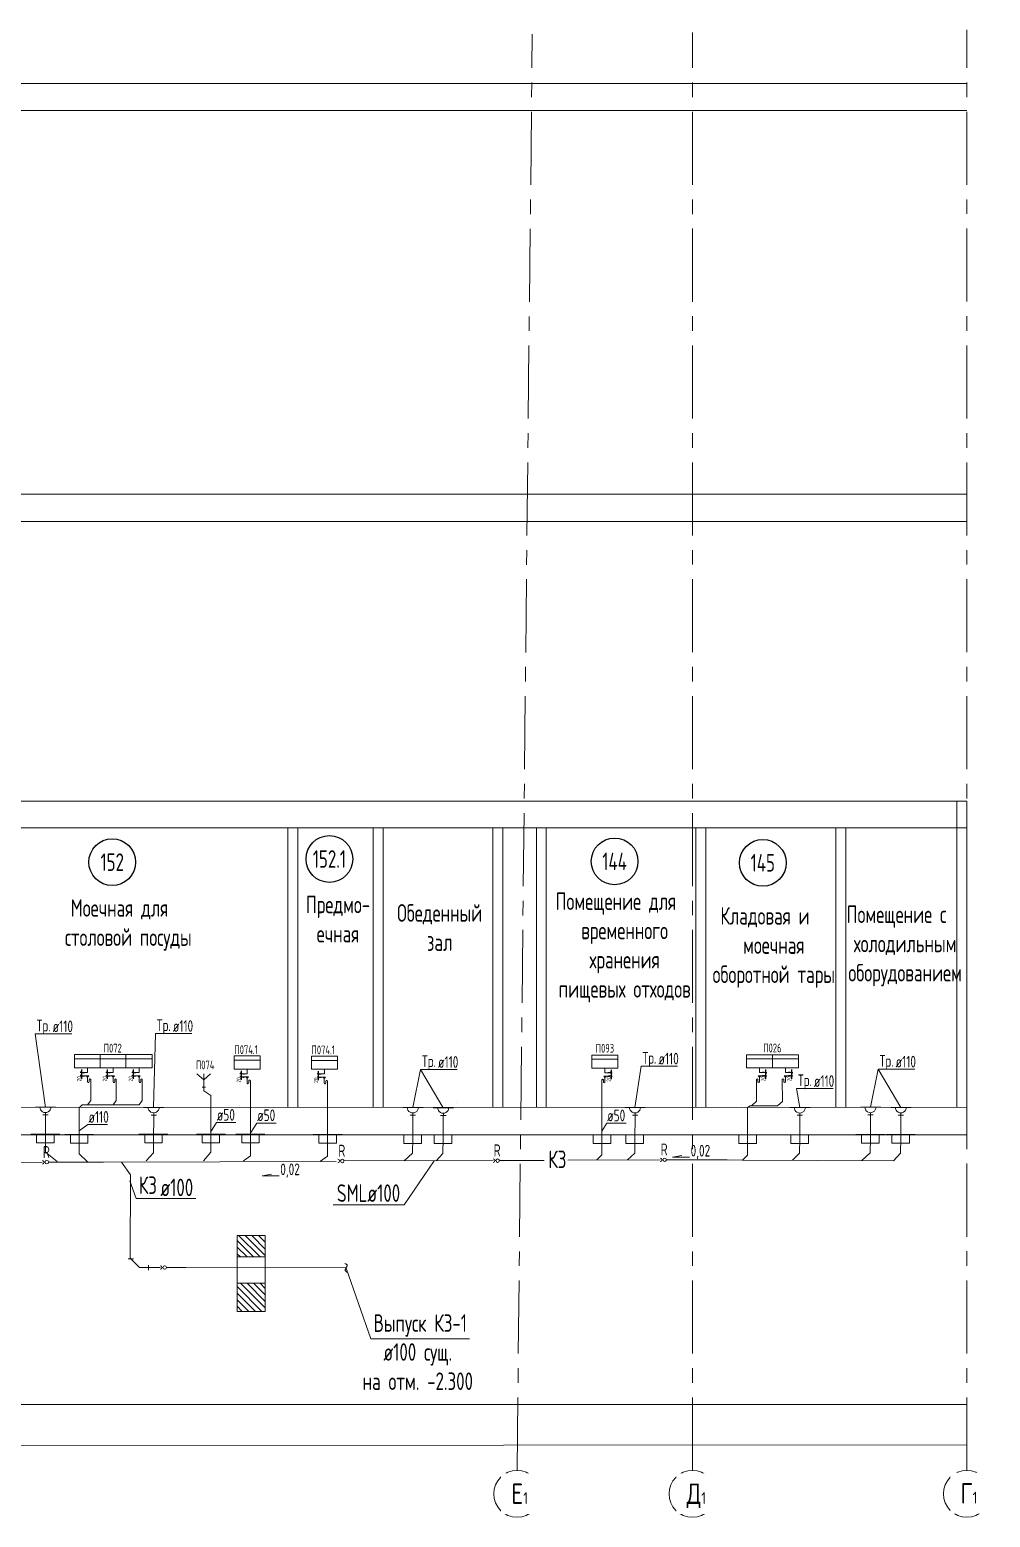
# Model space of a CAD drawing. Header units: millimetres. Extents: x -8689834 to 9419935, y -370377 to 166066.
# Drawn here: x -319275 to -302838, y -79507 to -54054 of the extents above; entities that cross this region are included whole.
import ezdxf
from ezdxf.enums import TextEntityAlignment as Align

# ---------------------------------------------------------------- set-up
doc = ezdxf.new("R2010")
doc.units = ezdxf.units.MM
doc.header["$MEASUREMENT"] = 0
doc.linetypes.add('CENTER', pattern=[2, 1.25, -0.25, 0.25, -0.25])
doc.layers.get('0').update_dxf_attribs({"color": 250, "lineweight": 9})
for name, color, linetype in [('PDF _0', 7, 'Continuous'), ('PDF __ВК-Text В1', 7, 'Continuous'), ('PDF __ВК-В1', 5, 'Continuous'), ('PDF __ВК-К3', 7, 'Continuous'), ('PDF __ВК-противопожарные муфты', 1, 'Continuous'), ('PDF __ВК-стены', 7, 'Continuous'), ('PDF __ВК-текст Канал', 7, 'Continuous'), ('PDF __Пескоуловитель', 7, 'Continuous'), ('PDF __Сантехника', 7, 'Continuous'), ('PDF _TEKSTBK', 7, 'Continuous'), ('АР_Кровля дорожки', 245, 'Continuous'), ('АР_Таблицы', 250, 'Continuous')]:
    doc.layers.add(name, color=color, linetype=linetype)
doc.layers.add('PDF __ВК-К1', color=7, linetype='Continuous', true_color=0xb80000)
for name, color, linetype, lineweight in [('АР_Маркер экспликации', 239, 'Continuous', 13), ('АР_Номер помещения', 1, 'Continuous', 25), ('АР_Оси', 195, 'Continuous', 9), ('АР_Помещения_площадь', 19, 'Continuous', 9), ('ВК_канализация', 32, 'Continuous', 30)]:
    doc.layers.add(name, color=color, linetype=linetype, lineweight=lineweight)
doc.styles.add('ISOCPEUR', font='isocpeur.ttf', dxfattribs={"width": 0.7})
doc.styles.get("Standard").update_dxf_attribs({"font": 'isocpeur.ttf', "width": 0.7})
doc.styles.add('ГОСТ 2.304', font='isocpeur.ttf', dxfattribs={"width": 0.7})
doc.styles.add('ГОСТ М100', font='ARIALN.TTF')
doc.dimstyles.new('ISO-25', dxfattribs={"dimtxt": 70, "dimasz": 30, "dimexe": 50, "dimexo": 50, "dimgap": 5, "dimtad": 1, "dimdec": 0, "dimdsep": 46, "dimtxsty": 'ГОСТ М100', "dimblk": 'OBLIQUE', "dimcen": 30, "dimdle": 50, "dimadec": 0, "dimazin": 0, "dimtfac": 1, "dimtdec": 0, "dimtmove": 1, "dimatfit": 3, "dimldrblk": 'OBLIQUE', "dimfxl": 1, "dimarcsym": 0})

# ---------------------------------------------------------------- blocks, each defined once
blk = doc.blocks.new('*U3300')
at = {"layer": 'АР_Номер помещения', "color": 7}
blk.add_circle((-15720, 4793), 400, dxfattribs=at)
at = {"layer": 'АР_Помещения_площадь', "color": 7}
blk.add_line((-13545, 633), (-13545, 633), dxfattribs=at)
at = {"color": 7, "style": 'ISOCPEUR', "width": 0.7, "flags": 1}
blk.add_attdef('КАТЕГОРИЯ', (-499, -2092), '', height=250, dxfattribs=at)
at = {"layer": 'АР_Номер помещения', "color": 7, "style": 'ISOCPEUR', "width": 0.7}
blk.add_attdef('НОМЕР_ПОМЕЩЕНИЯ', text='', height=300, dxfattribs=at).set_placement((-15720, 4793), align=Align.MIDDLE_CENTER)
at = {"layer": 'АР_Помещения_площадь', "color": 7, "lineweight": 30, "width": 0.7, "flags": 104}
blk.add_attdef('ИМЯ_ПОМЕЩЕНИЯ', text='', height=100, dxfattribs=at).set_placement((158, 1217), align=Align.MIDDLE_CENTER)
at = {"layer": 'АР_Помещения_площадь', "color": 7, "style": 'ISOCPEUR', "width": 0.7}
blk.add_attdef('ПЛОЩАДЬ_ПОМЕЩЕНИЯ', text='', height=200, dxfattribs=at).set_placement((-13540, 880), align=Align.MIDDLE_RIGHT)
blk = doc.blocks.new('*U3293')
at = {"layer": 'АР_Номер помещения', "color": 7}
blk.add_circle((-15720, 4793), 400, dxfattribs=at)
at = {"layer": 'АР_Помещения_площадь', "color": 7}
blk.add_line((-13545, 633), (-13545, 633), dxfattribs=at)
at = {"color": 7, "style": 'ISOCPEUR', "width": 0.7, "flags": 1}
blk.add_attdef('КАТЕГОРИЯ', (-499, -2092), '', height=250, dxfattribs=at)
at = {"layer": 'АР_Номер помещения', "color": 7, "style": 'ISOCPEUR', "width": 0.7}
blk.add_attdef('НОМЕР_ПОМЕЩЕНИЯ', text='', height=300, dxfattribs=at).set_placement((-15720, 4793), align=Align.MIDDLE_CENTER)
at = {"layer": 'АР_Помещения_площадь', "color": 7, "lineweight": 30, "width": 0.7, "flags": 104}
blk.add_attdef('ИМЯ_ПОМЕЩЕНИЯ', text='', height=100, dxfattribs=at).set_placement((158, 1217), align=Align.MIDDLE_CENTER)
at = {"layer": 'АР_Помещения_площадь', "color": 7, "style": 'ISOCPEUR', "width": 0.7}
blk.add_attdef('ПЛОЩАДЬ_ПОМЕЩЕНИЯ', text='', height=200, dxfattribs=at).set_placement((-13540, 880), align=Align.MIDDLE_RIGHT)
blk = doc.blocks.new('_Oblique')
at = {"color": 0, "linetype": 'ByBlock', "lineweight": -2}
blk.add_line((-0.5, -0.5), (0.5, 0.5), dxfattribs=at)
blk = doc.blocks.new('*D3420')
at = {"layer": 'АР_Кровля дорожки', "color": 0, "lineweight": -2, "ltscale": 500, "transparency": 16777216}
for p, q in [((-317508, -71848), (-317508, -72004)), ((-317479, -71898), (-317458, -71898)), ((-317479, -71954), (-317458, -71954))]:
    blk.add_line(p, q, dxfattribs=at)
at = {"layer": 'АР_Кровля дорожки', "color": 0, "lineweight": -2, "ltscale": 500, "transparency": 16777216, "xscale": 30, "yscale": 30, "zscale": 30}
for p, rotation in [((-317508, -71898), 90), ((-317508, -71954), 270)]:
    blk.add_blockref('_Oblique', p, dxfattribs=dict(at, rotation=rotation))
at = {"layer": 'АР_Кровля дорожки', "color": 0, "lineweight": 13, "ltscale": 500, "transparency": 16777216, "insert": (-317548, -72004), "char_height": 70, "attachment_point": 5, "rotation": 90, "style": 'ГОСТ М100'}
blk.add_mtext('{\\fГОСТ тип А|b0|i0|c0|p34;20}', dxfattribs=at)
blk = doc.blocks.new('*D3421')
at = {"layer": 'АР_Кровля дорожки', "color": 0, "lineweight": -2, "ltscale": 500, "transparency": 16777216}
for p, q in [((-317952, -71848), (-317952, -72004)), ((-317923, -71898), (-317902, -71898)), ((-317923, -71954), (-317902, -71954))]:
    blk.add_line(p, q, dxfattribs=at)
at = {"layer": 'АР_Кровля дорожки', "color": 0, "lineweight": -2, "ltscale": 500, "transparency": 16777216, "xscale": 30, "yscale": 30, "zscale": 30}
for p, rotation in [((-317952, -71898), 90), ((-317952, -71954), 270)]:
    blk.add_blockref('_Oblique', p, dxfattribs=dict(at, rotation=rotation))
at = {"layer": 'АР_Кровля дорожки', "color": 0, "lineweight": 13, "ltscale": 500, "transparency": 16777216, "insert": (-317992, -72004), "char_height": 70, "attachment_point": 5, "rotation": 90, "style": 'ГОСТ М100'}
blk.add_mtext('{\\fГОСТ тип А|b0|i0|c0|p34;20}', dxfattribs=at)
blk = doc.blocks.new('*D3422')
at = {"layer": 'АР_Кровля дорожки', "color": 0, "lineweight": -2, "ltscale": 500, "transparency": 16777216}
for p, q in [((-318390, -71848), (-318390, -72004)), ((-318361, -71898), (-318340, -71898)), ((-318361, -71954), (-318340, -71954))]:
    blk.add_line(p, q, dxfattribs=at)
at = {"layer": 'АР_Кровля дорожки', "color": 0, "lineweight": -2, "ltscale": 500, "transparency": 16777216, "xscale": 30, "yscale": 30, "zscale": 30}
for p, rotation in [((-318390, -71898), 90), ((-318390, -71954), 270)]:
    blk.add_blockref('_Oblique', p, dxfattribs=dict(at, rotation=rotation))
at = {"layer": 'АР_Кровля дорожки', "color": 0, "lineweight": 13, "ltscale": 500, "transparency": 16777216, "insert": (-318430, -72004), "char_height": 70, "attachment_point": 5, "rotation": 90, "style": 'ГОСТ М100'}
blk.add_mtext('{\\fГОСТ тип А|b0|i0|c0|p34;20}', dxfattribs=at)
blk = doc.blocks.new('*D3425')
at = {"layer": 'АР_Кровля дорожки', "color": 0, "lineweight": -2, "ltscale": 500, "transparency": 16777216}
for p, q in [((-315658, -71868), (-315658, -72024)), ((-315629, -71918), (-315608, -71918)), ((-315629, -71974), (-315608, -71974))]:
    blk.add_line(p, q, dxfattribs=at)
at = {"layer": 'АР_Кровля дорожки', "color": 0, "lineweight": -2, "ltscale": 500, "transparency": 16777216, "xscale": 30, "yscale": 30, "zscale": 30}
for p, rotation in [((-315658, -71918), 90), ((-315658, -71974), 270)]:
    blk.add_blockref('_Oblique', p, dxfattribs=dict(at, rotation=rotation))
at = {"layer": 'АР_Кровля дорожки', "color": 0, "lineweight": 13, "ltscale": 500, "transparency": 16777216, "insert": (-315698, -72024), "char_height": 70, "attachment_point": 5, "rotation": 90, "style": 'ГОСТ М100'}
blk.add_mtext('{\\fГОСТ тип А|b0|i0|c0|p34;20}', dxfattribs=at)
blk = doc.blocks.new('*D3426')
at = {"layer": 'АР_Кровля дорожки', "color": 0, "lineweight": -2, "ltscale": 500, "transparency": 16777216}
for p, q in [((-314338, -71872), (-314338, -72028)), ((-314309, -71922), (-314288, -71922)), ((-314309, -71978), (-314288, -71978))]:
    blk.add_line(p, q, dxfattribs=at)
at = {"layer": 'АР_Кровля дорожки', "color": 0, "lineweight": -2, "ltscale": 500, "transparency": 16777216, "xscale": 30, "yscale": 30, "zscale": 30}
for p, rotation in [((-314338, -71922), 90), ((-314338, -71978), 270)]:
    blk.add_blockref('_Oblique', p, dxfattribs=dict(at, rotation=rotation))
at = {"layer": 'АР_Кровля дорожки', "color": 0, "lineweight": 13, "ltscale": 500, "transparency": 16777216, "insert": (-314378, -72028), "char_height": 70, "attachment_point": 5, "rotation": 90, "style": 'ГОСТ М100'}
blk.add_mtext('{\\fГОСТ тип А|b0|i0|c0|p34;20}', dxfattribs=at)
blk = doc.blocks.new('*D3427')
at = {"layer": 'АР_Кровля дорожки', "color": 0, "lineweight": -2, "ltscale": 500, "transparency": 16777216}
for p, q in [((-309356, -71903), (-309377, -71903)), ((-309356, -71959), (-309377, -71959)), ((-309327, -71853), (-309327, -72009))]:
    blk.add_line(p, q, dxfattribs=at)
at = {"layer": 'АР_Кровля дорожки', "color": 0, "lineweight": -2, "ltscale": 500, "transparency": 16777216, "xscale": 30, "yscale": 30, "zscale": 30}
for p, rotation in [((-309327, -71903), 90), ((-309327, -71959), 270)]:
    blk.add_blockref('_Oblique', p, dxfattribs=dict(at, rotation=rotation))
at = {"layer": 'АР_Кровля дорожки', "color": 0, "lineweight": 13, "ltscale": 500, "transparency": 16777216, "insert": (-309367, -72009), "char_height": 70, "attachment_point": 5, "rotation": 90, "style": 'ГОСТ М100'}
blk.add_mtext('{\\fГОСТ тип А|b0|i0|c0|p34;20}', dxfattribs=at)
blk = doc.blocks.new('*D3428')
at = {"layer": 'АР_Кровля дорожки', "color": 0, "lineweight": -2, "ltscale": 500, "transparency": 16777216}
for p, q in [((-306712, -71898), (-306733, -71898)), ((-306712, -71953), (-306733, -71953)), ((-306683, -71848), (-306683, -72003))]:
    blk.add_line(p, q, dxfattribs=at)
at = {"layer": 'АР_Кровля дорожки', "color": 0, "lineweight": -2, "ltscale": 500, "transparency": 16777216, "xscale": 30, "yscale": 30, "zscale": 30}
for p, rotation in [((-306683, -71898), 90), ((-306683, -71953), 270)]:
    blk.add_blockref('_Oblique', p, dxfattribs=dict(at, rotation=rotation))
at = {"layer": 'АР_Кровля дорожки', "color": 0, "lineweight": 13, "ltscale": 500, "transparency": 16777216, "insert": (-306723, -72003), "char_height": 70, "attachment_point": 5, "rotation": 90, "style": 'ГОСТ М100'}
blk.add_mtext('{\\fГОСТ тип А|b0|i0|c0|p34;20}', dxfattribs=at)
blk = doc.blocks.new('*D3429')
at = {"layer": 'АР_Кровля дорожки', "color": 0, "lineweight": -2, "ltscale": 500, "transparency": 16777216}
for p, q in [((-306267, -71898), (-306288, -71898)), ((-306267, -71953), (-306288, -71953)), ((-306238, -71848), (-306238, -72003))]:
    blk.add_line(p, q, dxfattribs=at)
at = {"layer": 'АР_Кровля дорожки', "color": 0, "lineweight": -2, "ltscale": 500, "transparency": 16777216, "xscale": 30, "yscale": 30, "zscale": 30}
for p, rotation in [((-306238, -71898), 90), ((-306238, -71953), 270)]:
    blk.add_blockref('_Oblique', p, dxfattribs=dict(at, rotation=rotation))
at = {"layer": 'АР_Кровля дорожки', "color": 0, "lineweight": 13, "ltscale": 500, "transparency": 16777216, "insert": (-306278, -72003), "char_height": 70, "attachment_point": 5, "rotation": 90, "style": 'ГОСТ М100'}
blk.add_mtext('{\\fГОСТ тип А|b0|i0|c0|p34;20}', dxfattribs=at)
blk = doc.blocks.new('*U3291')
at = {"layer": 'АР_Номер помещения', "color": 7}
blk.add_circle((-15720, 4793), 400, dxfattribs=at)
at = {"layer": 'АР_Помещения_площадь', "color": 7}
blk.add_line((-13545, 633), (-13545, 633), dxfattribs=at)
at = {"color": 7, "style": 'ISOCPEUR', "width": 0.7, "flags": 1}
blk.add_attdef('КАТЕГОРИЯ', (-499, -2092), '', height=250, dxfattribs=at)
at = {"layer": 'АР_Номер помещения', "color": 7, "style": 'ISOCPEUR', "width": 0.7}
blk.add_attdef('НОМЕР_ПОМЕЩЕНИЯ', text='', height=300, dxfattribs=at).set_placement((-15720, 4793), align=Align.MIDDLE_CENTER)
at = {"layer": 'АР_Помещения_площадь', "color": 7, "lineweight": 30, "width": 0.7, "flags": 104}
blk.add_attdef('ИМЯ_ПОМЕЩЕНИЯ', text='', height=100, dxfattribs=at).set_placement((158, 1217), align=Align.MIDDLE_CENTER)
at = {"layer": 'АР_Помещения_площадь', "color": 7, "style": 'ISOCPEUR', "width": 0.7}
blk.add_attdef('ПЛОЩАДЬ_ПОМЕЩЕНИЯ', text='', height=200, dxfattribs=at).set_placement((-13540, 880), align=Align.MIDDLE_RIGHT)
blk = doc.blocks.new('*U3289')
at = {"layer": 'АР_Номер помещения', "color": 7}
blk.add_circle((-15720, 4793), 400, dxfattribs=at)
at = {"layer": 'АР_Помещения_площадь', "color": 7}
blk.add_line((-13545, 633), (-13545, 633), dxfattribs=at)
at = {"color": 7, "style": 'ISOCPEUR', "width": 0.7, "flags": 1}
blk.add_attdef('КАТЕГОРИЯ', (-499, -2092), '', height=250, dxfattribs=at)
at = {"layer": 'АР_Номер помещения', "color": 7, "style": 'ISOCPEUR', "width": 0.7}
blk.add_attdef('НОМЕР_ПОМЕЩЕНИЯ', text='', height=300, dxfattribs=at).set_placement((-15720, 4793), align=Align.MIDDLE_CENTER)
at = {"layer": 'АР_Помещения_площадь', "color": 7, "lineweight": 30, "width": 0.7, "flags": 104}
blk.add_attdef('ИМЯ_ПОМЕЩЕНИЯ', text='', height=100, dxfattribs=at).set_placement((158, 1217), align=Align.MIDDLE_CENTER)
at = {"layer": 'АР_Помещения_площадь', "color": 7, "style": 'ISOCPEUR', "width": 0.7}
blk.add_attdef('ПЛОЩАДЬ_ПОМЕЩЕНИЯ', text='', height=200, dxfattribs=at).set_placement((-13540, 880), align=Align.MIDDLE_RIGHT)

msp = doc.modelspace()

# ---------------------------------------------------------------- linework, layer by layer
at = {"layer": 'PDF _0', "color": 3, "lineweight": 13}
for centre in [(-319007, -72488), (-319007, -72488), (-317154.7, -72491.3), (-317154.7, -72491.3), (-312719.8, -72494.7), (-312719.8, -72494.7), (-312200, -72498.1), (-312200, -72498.1), (-308918.3, -72493.2), (-308918.3, -72493.2), (-306097.6, -72495), (-306097.6, -72495), (-304888.2, -72489.2), (-304888.2, -72489.2), (-304368.4, -72492.6), (-304368.4, -72492.6)]:
    msp.add_arc(centre, 95.2, 179.99999, 0.00001, dxfattribs=at)
at = {"layer": 'PDF __ВК-Text В1', "lineweight": 13}
for points in [[(-308118.5, -73319), (-308273.1, -73345.2), (-307985.6, -73345.2)], [(-315140.9, -73638.2), (-315295.5, -73664.3), (-315008, -73664.3)]]:
    msp.add_lwpolyline(points, dxfattribs=at)
at = {"layer": 'PDF __ВК-В1', "color": 30, "lineweight": 13, "true_color": 0xf26722}
msp.add_lwpolyline([(-316298.6, -72021.1), (-316298.6, -71919.4)], dxfattribs=at)
at = {"layer": 'PDF __ВК-К1', "color": 30, "lineweight": 13, "true_color": 0xf26722}
for points in [[(-318285.6, -71898.2), (-318285.6, -71817.8)], [(-317847.2, -71898.2), (-317847.2, -71817.8)], [(-317402.7, -71898.2), (-317402.7, -71817.8)], [(-315553.4, -71917.9), (-315553.4, -71837.5)], [(-314233.3, -71922.5), (-314233.3, -71842)], [(-309432.3, -71902.9), (-309432.3, -71822.5)], [(-306787.5, -71897.6), (-306787.5, -71817.1)], [(-306343, -71897.6), (-306343, -71817.1)], [(-316326.2, -72148.1), (-316268.2, -72148.1)], [(-316298.6, -72092.9), (-316298.6, -72211.6)], [(-316298.6, -72211.6), (-316177.8, -72290.4)], [(-319178.5, -72490.1), (-318831.4, -72490.1)], [(-317326.1, -72493.4), (-316979, -72493.4)], [(-312891.2, -72496.8), (-312544.1, -72496.8)], [(-312371.5, -72500.2), (-312024.3, -72500.2)], [(-309089.8, -72495.3), (-308742.6, -72495.3)], [(-306269, -72497.1), (-305921.9, -72497.1)], [(-305059.6, -72491.3), (-304712.5, -72491.3)], [(-304539.9, -72494.8), (-304192.7, -72494.8)], [(-318958.4, -72621.3), (-319051.5, -72621.3)], [(-318958.4, -72621.3), (-319051.5, -72621.3)], [(-319004.9, -72655.2), (-319004.2, -72583.2)], [(-317106, -72624.6), (-317199.1, -72624.6)], [(-317106, -72624.6), (-317199.1, -72624.6)], [(-317152.5, -72658.5), (-317151.9, -72586.5)], [(-312671.1, -72628), (-312764.2, -72628)], [(-312671.1, -72628), (-312764.2, -72628)], [(-312717.7, -72661.9), (-312717, -72589.9)], [(-312151.3, -72631.4), (-312244.5, -72631.4)], [(-312151.3, -72631.4), (-312244.5, -72631.4)], [(-312197.9, -72665.3), (-312197.2, -72593.3)], [(-308869.6, -72626.5), (-308962.8, -72626.5)], [(-308869.6, -72626.5), (-308962.8, -72626.5)], [(-308916.2, -72660.4), (-308915.5, -72588.4)], [(-306048.9, -72628.3), (-306142, -72628.3)], [(-306048.9, -72628.3), (-306142, -72628.3)], [(-306095.5, -72662.2), (-306094.8, -72590.2)], [(-304839.5, -72622.5), (-304932.6, -72622.5)], [(-304839.5, -72622.5), (-304932.6, -72622.5)], [(-304886.1, -72656.4), (-304885.4, -72584.4)], [(-304319.7, -72626), (-304412.9, -72626)], [(-304319.7, -72626), (-304412.9, -72626)], [(-304366.3, -72659.8), (-304365.6, -72587.9)], [(-317707.1, -73429.9), (-317553.9, -73650.6), (-317555.1, -75078)], [(-317559.4, -75073.8), (-317398.5, -75234.7)], [(-317500.1, -75086.5), (-317589, -75086.5)], [(-317398.5, -75234.7), (-317044.3, -75234)], [(-317241.9, -75192.3), (-317241.9, -75281.2)], [(-316937.6, -75233.9), (-316606, -75233.3)], [(-316606, -75233.3), (-313859.7, -75238.9)]]:
    msp.add_lwpolyline(points, dxfattribs=at)
at = {"layer": 'PDF __ВК-К1', "lineweight": 13}
for points in [[(-319178.5, -72490.1), (-318831.4, -72490.1)], [(-317326.1, -72493.4), (-316979, -72493.4)], [(-312891.2, -72496.8), (-312544.1, -72496.8)], [(-312371.5, -72500.2), (-312024.3, -72500.2)], [(-309089.8, -72495.3), (-308742.6, -72495.3)], [(-306269, -72497.1), (-305921.9, -72497.1)], [(-305059.6, -72491.3), (-304712.5, -72491.3)], [(-304539.9, -72494.8), (-304192.7, -72494.8)]]:
    msp.add_lwpolyline(points, dxfattribs=at)
at = {"layer": 'PDF __ВК-К3', "lineweight": 13}
msp.add_lwpolyline([(-315726.5, -75983.9), (-315726.5, -74688.6), (-315248.1, -74688.6), (-315248.1, -75983.9)], close=True, dxfattribs=at)
for points in [[(-315447.1, -75052.6), (-315726.5, -74773.2)], [(-315332.8, -75052.6), (-315701.1, -74688.6)], [(-315248.1, -75027.2), (-315586.8, -74688.6)], [(-315248.1, -74917.2), (-315476.7, -74688.6)], [(-315248.1, -74802.9), (-315362.4, -74688.6)], [(-315248.1, -74692.8), (-315252.4, -74688.6)], [(-315557.1, -75052.6), (-315726.5, -74887.5)], [(-315671.4, -75052.6), (-315726.5, -74997.6)], [(-315726.5, -75052.6), (-315248.1, -75052.6)], [(-315726.5, -75501.3), (-315248.1, -75501.3)], [(-315303.2, -75983.9), (-315726.5, -75560.6)], [(-315248.1, -75924.6), (-315671.4, -75501.3)], [(-315248.1, -75814.6), (-315557.1, -75501.3)], [(-315248.1, -75700.3), (-315447.1, -75501.3)], [(-315248.1, -75590.2), (-315332.8, -75501.3)], [(-315413.2, -75983.9), (-315726.5, -75670.7)], [(-315527.5, -75983.9), (-315726.5, -75784.9)], [(-315637.6, -75983.9), (-315726.5, -75895)]]:
    msp.add_lwpolyline(points, dxfattribs=at)
at = {"layer": 'PDF __ВК-противопожарные муфты', "lineweight": 13}
for points in [[(-319258.1, -72953.6), (-319012.6, -72953.6), (-318762.8, -72953.6)], [(-319160.7, -72953.6), (-319160.7, -73101.8), (-318860.2, -73101.8), (-318860.2, -72953.6)], [(-318677.1, -72955.4), (-318431.6, -72955.4), (-318181.8, -72955.4)], [(-318579.7, -72955.4), (-318579.7, -73103.6), (-318279.2, -73103.6), (-318279.2, -72955.4)], [(-317405.8, -72953.6), (-317160.2, -72953.6), (-316910.5, -72953.6)], [(-317308.4, -72953.6), (-317308.4, -73101.8), (-317007.9, -73101.8), (-317007.9, -72953.6)], [(-316423.4, -72953.6), (-316177.8, -72953.6), (-315928.1, -72953.6)], [(-316326, -72953.6), (-316326, -73101.8), (-316025.5, -73101.8), (-316025.5, -72953.6)], [(-315745.7, -72953.6), (-315500.2, -72953.6), (-315250.4, -72953.6)], [(-315648.3, -72953.6), (-315648.3, -73101.8), (-315347.8, -73101.8), (-315347.8, -72953.6)], [(-314425.6, -72958.2), (-314180.1, -72958.2), (-313930.4, -72958.2)], [(-314328.3, -72958.2), (-314328.3, -73106.4), (-314027.7, -73106.4), (-314027.7, -72958.2)], [(-312971, -72964), (-312725.4, -72964), (-312475.7, -72964)], [(-312873.6, -72964), (-312873.6, -73112.1), (-312573.1, -73112.1), (-312573.1, -72964)], [(-312451.2, -72964), (-312205.6, -72964), (-311955.9, -72964)], [(-312353.8, -72964), (-312353.8, -73112.1), (-312053.3, -73112.1), (-312053.3, -72964)], [(-309728.6, -72962.6), (-309483.1, -72962.6), (-309233.3, -72962.6)], [(-309631.2, -72962.6), (-309631.2, -73110.8), (-309330.7, -73110.8), (-309330.7, -72962.6)], [(-309169.5, -72962.7), (-308924, -72962.7), (-308674.2, -72962.7)], [(-309072.1, -72962.7), (-309072.1, -73110.9), (-308771.6, -73110.9), (-308771.6, -72962.7)], [(-307238.9, -72961.8), (-306993.4, -72961.8), (-306743.6, -72961.8)], [(-307141.5, -72961.8), (-307141.5, -73110), (-306841, -73110), (-306841, -72961.8)], [(-306348.7, -72962.7), (-306103.2, -72962.7), (-305853.5, -72962.7)], [(-306251.4, -72962.7), (-306251.4, -73110.9), (-305950.8, -73110.9), (-305950.8, -72962.7)], [(-305139.4, -72958.5), (-304893.8, -72958.5), (-304644.1, -72958.5)], [(-305042, -72958.5), (-305042, -73106.7), (-304741.5, -73106.7), (-304741.5, -72958.5)], [(-304619.6, -72958.5), (-304374, -72958.5), (-304124.3, -72958.5)], [(-304522.2, -72958.5), (-304522.2, -73106.7), (-304221.7, -73106.7), (-304221.7, -72958.5)]]:
    msp.add_lwpolyline(points, dxfattribs=at)
at = {"layer": 'PDF __ВК-стены', "color": 18, "lineweight": 13, "true_color": 0x000000}
for points in [[(-334956.5, -54972.4), (-303238.6, -54972.4)], [(-334956.5, -55438), (-303238.6, -55438)], [(-334956.5, -62002.6), (-303238.6, -62002.6)], [(-334956.5, -62468.3), (-303238.6, -62468.3)], [(-334956.5, -67251.7), (-303238.6, -67251.7)], [(-303407.9, -67252.2), (-303407.9, -72491.8)], [(-303238.6, -67252.2), (-303238.6, -72962.7)], [(-334956.5, -67713.2), (-303238.6, -67713.2)], [(-314857.8, -67709.1), (-314857.8, -72492.5)], [(-314688.4, -67709.1), (-314688.4, -72492.5)], [(-313398, -67709.4), (-313398, -72492.9)], [(-313228.7, -67709.4), (-313228.7, -72492.9)], [(-311349.4, -67713.2), (-311349.4, -72496.6)], [(-311180, -67713.2), (-311180, -72496.6)], [(-310604.7, -67720.8), (-310604.7, -72497.1)], [(-310435.4, -67720.8), (-310435.4, -72497.1)], [(-307876.5, -67720.8), (-307876.5, -72497.1)], [(-307707.1, -67720.8), (-307707.1, -72497.1)], [(-305481.2, -67709.4), (-305481.2, -72492.8)], [(-305311.9, -67709.4), (-305311.9, -72492.8)], [(-335508.7, -72496.7), (-303238.6, -72492.3)], [(-335479.2, -72962.3), (-303238.6, -72962.3)], [(-334956.5, -72962.3), (-303238.6, -72962.3)], [(-334956.5, -78288.6), (-303238.6, -78266.3)]]:
    msp.add_lwpolyline(points, dxfattribs=at)
at = {"layer": 'PDF __ВК-текст Канал', "lineweight": 13}
msp.add_lwpolyline([(-312357.1, -73409.5), (-312866.5, -74160.5), (-312917.3, -74160.5), (-314085.6, -74160.5)], dxfattribs=at)
at = {"layer": 'PDF __Пескоуловитель', "lineweight": 13}
msp.add_lwpolyline([(-313880.9, -75166.9), (-313868.2, -75171.2), (-313859.7, -75175.4), (-313855.5, -75179.6), (-313851.2, -75179.6), (-313847, -75183.9), (-313842.8, -75188.1), (-313842.8, -75192.3), (-313842.8, -75196.6), (-313842.8, -75200.8), (-313842.8, -75205), (-313847, -75209.3), (-313847, -75213.5), (-313851.2, -75222), (-313855.5, -75226.2), (-313859.7, -75238.9), (-313863.9, -75247.4), (-313868.2, -75251.6), (-313872.4, -75255.8), (-313872.4, -75264.3), (-313876.6, -75268.5), (-313876.6, -75272.7), (-313876.6, -75277), (-313876.6, -75281.2), (-313876.6, -75285.4), (-313872.4, -75289.7), (-313872.4, -75293.9), (-313868.2, -75293.9), (-313863.9, -75298.1), (-313859.7, -75302.4), (-313855.5, -75306.6), (-313851.2, -75310.8), (-313838.5, -75319.3)], dxfattribs=at)
at = {"layer": 'PDF __Сантехника', "lineweight": 13}
for points in [[(-318507.8, -71590.2), (-318069.4, -71590), (-318069.4, -71662), (-318507.8, -71662.1)], [(-318507.8, -71662.1), (-318069.4, -71662.1), (-318069.2, -71815.2), (-318507.8, -71814.5)], [(-318069.4, -71590.2), (-317631, -71590), (-317631, -71662), (-318069.4, -71662.1)], [(-318069.4, -71662.1), (-317631, -71662.1), (-317630.8, -71815.2), (-318069.4, -71814.5)], [(-317631, -71590.2), (-317180.5, -71590.2), (-317180.5, -71662.1), (-317631, -71662.1)], [(-317630.9, -71662.1), (-317180.5, -71662.1), (-317180.5, -71814.5), (-317630.9, -71814.8)], [(-315775.6, -71613.1), (-315331.1, -71613.1), (-315331.1, -71685.1), (-315775.6, -71685.1)], [(-315775.6, -71685.1), (-315331.1, -71685.1), (-315331.1, -71837.5), (-315775.6, -71837.5)], [(-314455.6, -71617.7), (-314011.1, -71617.7), (-314011.1, -71689.6), (-314455.6, -71689.6)], [(-314455.6, -71689.6), (-314011.1, -71689.6), (-314011.1, -71842), (-314455.6, -71842)], [(-309210, -71598.1), (-309654.5, -71598.1), (-309654.5, -71670.1), (-309210, -71670.1)], [(-309210, -71670.1), (-309654.5, -71670.1), (-309654.5, -71822.5), (-309210, -71822.5)], [(-306565.3, -71592.8), (-307009.7, -71592.8), (-307009.7, -71664.8), (-306565.3, -71664.8)], [(-306565.3, -71664.8), (-307009.7, -71664.8), (-307009.7, -71817.1), (-306565.3, -71817.1)], [(-306120.8, -71592.8), (-306565.3, -71592.8), (-306565.3, -71664.8), (-306120.8, -71664.8)], [(-306120.8, -71664.8), (-306565.3, -71664.8), (-306565.3, -71817.1), (-306120.8, -71817.1)]]:
    msp.add_lwpolyline(points, close=True, dxfattribs=at)
for points in [[(-316298.6, -72092.9), (-316298.6, -72021.1), (-316414.5, -71918.9)], [(-316179.8, -71918.9), (-316298.6, -72021.1)]]:
    msp.add_lwpolyline(points, dxfattribs=at)
at = {"layer": 'PDF _TEKSTBK', "lineweight": 13}
for points in [[(-318286.8, -71975.2), (-318265.8, -71954.2)], [(-317848.4, -71975.2), (-317827.4, -71954.2)], [(-317403.9, -71975.2), (-317382.9, -71954.2)], [(-315554.6, -71994.8), (-315533.6, -71973.8)], [(-314234.5, -71999.4), (-314213.5, -71978.4)], [(-309431, -71979.9), (-309452.1, -71958.8)], [(-306786.3, -71974.5), (-306807.3, -71953.5)], [(-306341.8, -71974.5), (-306362.9, -71953.5)]]:
    msp.add_lwpolyline(points, dxfattribs=at)
at = {"layer": 'PDF _TEKSTBK', "color": 30, "lineweight": 13, "true_color": 0xf26722}
for points in [[(-318286.7, -72057.5), (-318286.8, -71975.2), (-318286.8, -71975.2)], [(-317848.3, -72057.5), (-317848.4, -71975.2), (-317848.4, -71975.2)], [(-317403.8, -72057.5), (-317403.9, -71975.2), (-317403.9, -71975.2)], [(-315554.5, -72077.2), (-315554.6, -71994.8), (-315554.6, -71994.8)], [(-314234.4, -72081.7), (-314234.5, -71999.4), (-314234.5, -71999.4)], [(-309431.1, -72062.2), (-309431, -71979.9), (-309431, -71979.9)], [(-306786.4, -72056.9), (-306786.3, -71974.5), (-306786.3, -71974.5)], [(-306341.9, -72056.9), (-306341.8, -71974.5), (-306341.8, -71974.5)]]:
    msp.add_lwpolyline(points, dxfattribs=at)
for centre, start, end in [((-318246, -72020.8), 6.6197, 175.58976), ((-317807.6, -72020.8), 6.6197, 175.58976), ((-317363.1, -72020.8), 6.6197, 175.58976), ((-315513.8, -72040.4), 6.6197, 175.58976), ((-314193.8, -72045), 6.6197, 175.58976), ((-309471.8, -72025.5), 4.41024, 173.3803), ((-306827.1, -72020.1), 4.41024, 173.3803), ((-306382.6, -72020.1), 4.41024, 173.3803), ((-318273.2, -72055.4), 189.04021, 353.99457), ((-317834.8, -72055.4), 189.04021, 353.99457), ((-317390.3, -72055.4), 189.04021, 353.99457), ((-315541, -72075), 189.04021, 353.99457), ((-314220.9, -72079.6), 189.04021, 353.99457), ((-309444.7, -72060), 186.00543, 350.95979), ((-306799.9, -72054.7), 186.00543, 350.95979), ((-306355.5, -72054.7), 186.00543, 350.95979)]:
    msp.add_arc(centre, 13.7, start, end, dxfattribs=at)
at = {"layer": 'АР_Кровля дорожки', "color": 7, "lineweight": 13, "ltscale": 500}
for points in [[(-318285.6, -71898.2), (-318411.5, -71898.2)], [(-318265.8, -71954.2), (-318411.5, -71954.2)], [(-318286.8, -71975.2), (-318308.5, -71954.2)], [(-317847.2, -71898.2), (-317973.1, -71898.2)], [(-317827.4, -71954.2), (-317973.1, -71954.2)], [(-317848.4, -71975.2), (-317870.1, -71954.2)], [(-317402.7, -71898.2), (-317528.6, -71898.2)], [(-317382.9, -71954.2), (-317528.6, -71954.2)], [(-317403.9, -71975.2), (-317425.6, -71954.2)], [(-315553.4, -71917.9), (-315679.3, -71917.9)], [(-315533.6, -71973.8), (-315679.3, -71973.8)], [(-315554.6, -71994.8), (-315576.3, -71973.8)], [(-314233.3, -71922.5), (-314359.2, -71922.5)], [(-314213.5, -71978.4), (-314359.2, -71978.4)], [(-314234.5, -71999.4), (-314256.2, -71978.4)], [(-309452.1, -71958.8), (-309306.4, -71958.8)], [(-309432.3, -71902.9), (-309306.4, -71902.9)], [(-309431, -71979.9), (-309409.4, -71958.8)], [(-306807.3, -71953.5), (-306661.6, -71953.5)], [(-306787.5, -71897.6), (-306661.6, -71897.6)], [(-306786.3, -71974.5), (-306764.6, -71953.5)], [(-306362.9, -71953.5), (-306217.1, -71953.5)], [(-306343, -71897.6), (-306217.1, -71897.6)], [(-306341.8, -71974.5), (-306320.1, -71953.5)], [(-306394.5, -72394.5), (-306477.8, -72464.5)]]:
    msp.add_lwpolyline(points, dxfattribs=at)
at = {"layer": 'АР_Кровля дорожки', "color": 30, "lineweight": 13, "ltscale": 500, "true_color": 0xf26722}
for points in [[(-318259.6, -72019.7), (-318259.6, -72056.8)], [(-318232.5, -72019.2), (-318232.5, -72374.9)], [(-317821.2, -72019.7), (-317821.1, -72056.8)], [(-317794.1, -72019.2), (-317794, -72374.9)], [(-317376.8, -72019.7), (-317376.7, -72056.8)], [(-317349.6, -72019.2), (-317349.6, -72373.6)], [(-309485.4, -72023.9), (-309482.3, -73304.3)], [(-309458.2, -72024.4), (-309458.3, -72061.5)], [(-306840.6, -72018.5), (-306839.7, -72384.9)], [(-306813.5, -72019.1), (-306813.6, -72056.1)], [(-306396.2, -72018.5), (-306394.5, -72394.5)], [(-306369, -72019.1), (-306369.1, -72056.1)], [(-315527.4, -72039.4), (-315527.3, -72076.4)], [(-315500.2, -72038.9), (-315500.2, -73322.6)], [(-314207.4, -72044), (-314207.3, -72081)], [(-314180.2, -72043.4), (-314180.1, -73327.2)], [(-317349.6, -72373.6), (-317404.8, -72449.5), (-318379.1, -72452.3), (-318432.4, -72504.3), (-318430.9, -73289.6), (-318282.7, -73432.2)], [(-318232.5, -72374.9), (-318287.6, -72450.8)], [(-317794, -72374.9), (-317849.2, -72450.8)], [(-306395.2, -72395.2), (-306477.8, -72464.5), (-306946, -72464.5), (-306994.2, -72497.1), (-306992.7, -73310.5)], [(-306839.7, -72384.9), (-306923.1, -72464.5)], [(-315500.2, -73322.6), (-315620.1, -73407.4)], [(-314180.1, -73327.2), (-314300.1, -73412)]]:
    msp.add_lwpolyline(points, dxfattribs=at)
at = {"layer": 'АР_Оси', "color": 18, "linetype": 'CENTER', "lineweight": 13, "ltscale": 1000, "true_color": 0x000000}
for p, q in [((-310935.5, -78707.1), (-310675.3, -54130)), ((-307935.5, -78707.1), (-307935.5, -54101.6)), ((-303238.6, -78706.7), (-303238.6, -54054.2))]:
    msp.add_line(p, q, dxfattribs=at)
at = {"layer": 'АР_Оси', "color": 18, "lineweight": 13, "ltscale": 0.5, "true_color": 0x000000}
for centre in [(-310935.5, -79107.1), (-307935.5, -79107.1), (-303238.6, -79106.7)]:
    msp.add_circle(centre, 400, dxfattribs=at)
at = {"layer": 'ВК_канализация', "color": 18, "lineweight": 13, "ltscale": 500, "true_color": 0x000000}
for points in [[(-318555.9, -71233.2), (-319180.8, -71233.2), (-319007, -72496.3)], [(-316499.7, -71228.1), (-317124.6, -71228.1), (-317154.7, -72491.3)], [(-312586.1, -71843.3), (-312719.8, -72494.7)], [(-311961.2, -71843.3), (-312586.1, -71843.3), (-312197.9, -72500.2)], [(-308188.9, -71786.1), (-308813.8, -71786.1), (-308918.3, -72493.2)], [(-304754.5, -71837.8), (-304888.2, -72489.2)], [(-304129.6, -71837.8), (-304754.5, -71837.8), (-304366.3, -72494.8)], [(-305528.1, -72170.1), (-306153, -72170.1), (-306095.5, -72497.1)], [(-318431.7, -72897), (-318278.6, -72789.3), (-317943.4, -72789.3)], [(-316181.8, -72918.5), (-316081.7, -72753.9), (-315746.5, -72753.9)], [(-315491.7, -72926.1), (-315391.7, -72761.4), (-315056.5, -72761.4)], [(-309483.2, -72898.6), (-309402, -72764.8), (-309066.8, -72764.8)], [(-316432.5, -74053.4), (-317456.4, -74053.4), (-317561.5, -73751.5)], [(-311746.9, -76453.9), (-313440.3, -76453.9), (-313861.8, -75243.1)]]:
    msp.add_lwpolyline(points, dxfattribs=at)
at = {"layer": 'ВК_канализация', "color": 30, "lineweight": 13, "ltscale": 500, "true_color": 0xf26722}
for points in [[(-316177.8, -72288.2), (-316177.9, -73259.5)], [(-319004.9, -72655.2), (-319008.3, -73025.4), (-319007.7, -73258.2)], [(-317152.5, -72658.5), (-317155.9, -73020.4), (-317158.3, -73274.1)], [(-312717.7, -72661.9), (-312721.1, -73023.8), (-312723.5, -73277.5)], [(-312197.9, -72665.3), (-312201.3, -73027.2), (-312203.7, -73281)], [(-308916.2, -72660.4), (-308919.6, -73022.3), (-308922, -73276.1)], [(-306095.5, -72662.2), (-306098.9, -73024.1), (-306101.2, -73277.8)], [(-304886.1, -72656.4), (-304889.5, -73018.3), (-304891.9, -73272.1)], [(-304366.3, -72659.8), (-304369.7, -73021.7), (-304372.1, -73275.5)], [(-319007.7, -73258.2), (-318805.3, -73422.2)], [(-317158.3, -73274.1), (-317280.3, -73410)], [(-316177.9, -73259.5), (-316299.7, -73410.5)], [(-312723.5, -73277.5), (-312869, -73409)], [(-312203.7, -73281), (-312322.2, -73408.2)], [(-309482.3, -73304.3), (-309570.3, -73393.2)], [(-308922, -73276.1), (-309044, -73391.5)], [(-306101.2, -73277.8), (-306223.4, -73399.1)], [(-304891.9, -73272.1), (-305033.7, -73404.2)], [(-304372.1, -73275.5), (-304494.1, -73406.5)], [(-323023.4, -73437.9), (-319061.2, -73433)], [(-319012, -73432.6), (-319028.7, -73432.7)], [(-319012, -73432.6), (-319028.7, -73432.7)], [(-319012, -73432.6), (-319028.7, -73432.7)], [(-318952, -73432.5), (-318015.7, -73431.3)], [(-318015.7, -73431.3), (-314031.5, -73417.7)], [(-313955.5, -73410.8), (-313972.2, -73410.9)], [(-313895.5, -73410.5), (-311344.7, -73405.3)], [(-311298, -73404.9), (-311314.7, -73405.1)], [(-311238, -73404.6), (-310472.4, -73402.7)], [(-310065.7, -73397), (-308486.1, -73390.6)], [(-308439.4, -73390.2), (-308456.1, -73390.4)], [(-308379.5, -73393.1), (-307340.8, -73390.6)], [(-308379.4, -73389.9), (-304494.1, -73406.5)], [(-306992.7, -73310.5), (-307079.8, -73395.5)], [(-316997.6, -75233.6), (-317014.3, -75233.7)]]:
    msp.add_lwpolyline(points, dxfattribs=at)
at = {"layer": 'ВК_канализация', "color": 7, "lineweight": 13, "ltscale": 500}
msp.add_lwpolyline([(-303238.6, -77576), (-334956.5, -77576)], dxfattribs=at)
at = {"layer": 'ВК_канализация', "color": 30, "lineweight": 13, "ltscale": 500, "true_color": 0xf26722}
for centre in [(-318982, -73432.3), (-318982, -73432.3), (-318982, -73432.3), (-313925.5, -73410.5), (-311268, -73404.6), (-308409.4, -73390), (-316967.6, -75233.3)]:
    msp.add_circle(centre, 30, dxfattribs=at)
for centre in [(-319058.7, -73433), (-319058.7, -73433), (-319058.7, -73433), (-314002.2, -73411.2), (-311344.7, -73405.3), (-308486.1, -73390.6), (-317044.3, -75234)]:
    msp.add_arc(centre, 30, 270.50316, 90.50316, dxfattribs=at)

# ---------------------------------------------------------------- block references
at = {"layer": 'АР_Маркер экспликации', "color": 7, "lineweight": 13}
ref = msp.add_blockref('*U3300', (-302143.9, -73091.3), dxfattribs=at)
ref.add_attrib('НОМЕР_ПОМЕЩЕНИЯ', '152', dxfattribs={"layer": 'АР_Номер помещения', "color": 7, "height": 300, "style": 'ISOCPEUR', "width": 0.7}).set_placement((-317863.6, -68297.9), align=Align.MIDDLE_CENTER)
ref = msp.add_blockref('*U3289', (-298427.5, -73037.3), dxfattribs=at)
ref.add_attrib('НОМЕР_ПОМЕЩЕНИЯ', '152.1', dxfattribs={"layer": 'АР_Номер помещения', "color": 7, "height": 300, "style": 'ISOCPEUR', "width": 0.7}).set_placement((-314147.2, -68243.9), align=Align.MIDDLE_CENTER)
ref = msp.add_blockref('*U3291', (-293546.2, -73077.6), dxfattribs=at)
ref.add_attrib('НОМЕР_ПОМЕЩЕНИЯ', '144', dxfattribs={"layer": 'АР_Номер помещения', "color": 7, "height": 300, "style": 'ISOCPEUR', "width": 0.7}).set_placement((-309265.9, -68284.3), align=Align.MIDDLE_CENTER)
ref = msp.add_blockref('*U3293', (-291010.3, -73102.8), dxfattribs=at)
ref.add_attrib('НОМЕР_ПОМЕЩЕНИЯ', '145', dxfattribs={"layer": 'АР_Номер помещения', "color": 7, "height": 300, "style": 'ISOCPEUR', "width": 0.7}).set_placement((-306730, -68309.5), align=Align.MIDDLE_CENTER)

# ---------------------------------------------------------------- texts
at = {"layer": 'АР_Таблицы', "lineweight": 13, "ltscale": 100, "style": 'ISOCPEUR'}
for s, insert, char_height, width, attachment_point in [('\\pxi-1,l1,qc,t1,5;Моечная для столовой посуды', (-319068.2, -69372), 300, 2659.108, 4), ('\\pxi-1,l1,qc,t1,5;Предмо-\\Pечная ', (-315329.4, -69272.2), 300, 2659.108, 4), ('\\pxi-1,l1,qc,t1,5;Помещение для временного хранения пищевых отходов', (-310574.1, -69757.2), 300, 2659.108, 4), ('\\pxi-1,l1,qc,t1,5;Обеденный\\Pзал', (-313589.1, -69417.2), 300, 2659.108, 4), ('\\pxi-1,l1,qc,t1,5;Кладовая и моечная оборотной тары', (-308021.8, -69757.2), 300, 2659.108, 4), ('\\pxi-1,l1,qc,t1,5;Помещение с холодильным оборудованием', (-305773.7, -69730.4), 300, 2659.108, 4), ('П072', (-317700.4, -71480.4), 150, 3718.698, 6), ('П074.1', (-315373.8, -71505.5), 150, 3718.698, 6), ('П074.1', (-314053.8, -71510.1), 150, 3718.698, 6), ('П093', (-309590.9, -71482.5), 150, 3718.698, 4), ('П026', (-306723.9, -71477.1), 150, 3718.698, 4), ('П074', (-316432.6, -71767), 150, 3718.698, 4), ('\\pxi-1,l1,t1,5;ø50', (-316074, -72621.2), 200, 7500, 4), ('\\pxi-1,l1,t1,5;ø50', (-315384, -72628.8), 200, 7500, 4), ('\\pxi-1,l1,t1,5;ø50', (-309394.2, -72632.1), 200, 7500, 4), ('\\pxi-1,l1,t1,5;ø110', (-318270.8, -72656.6), 200, 7500, 4), ('\\pxi-1,l1,t1,5;0,02', (-307966, -73258), 200, 7500, 4), ('\\pxi-1,l1,t1,5;0,02', (-314988.5, -73577.1), 200, 7500, 4)]:
    msp.add_mtext(s, dxfattribs=dict(at, insert=insert, char_height=char_height, width=width, attachment_point=attachment_point))
at = {"layer": 'ВК_канализация', "color": 18, "lineweight": 13, "ltscale": 100, "true_color": 0x000000, "attachment_point": 4, "style": 'ISOCPEUR'}
for s, insert, char_height, width in [('Тр.', (-319157.4, -71120.6), 200, 5891.51), ('\\pxi-1,l1,t1,5;ø110', (-318883.4, -71106.6), 200, 7500), ('Тр.', (-317101.2, -71115.5), 200, 5891.51), ('\\pxi-1,l1,t1,5;ø110', (-316827.2, -71101.5), 200, 7500), ('Тр.', (-312562.7, -71730.7), 200, 5891.51), ('\\pxi-1,l1,t1,5;ø110', (-312288.7, -71716.7), 200, 7500), ('Тр.', (-308790.4, -71673.5), 200, 5891.51), ('\\pxi-1,l1,t1,5;ø110', (-308516.4, -71659.6), 200, 7500), ('Тр.', (-304731.1, -71725.2), 200, 5891.51), ('\\pxi-1,l1,t1,5;ø110', (-304457.1, -71711.2), 200, 7500), ('Тр.', (-306129.6, -72057.5), 200, 5891.51), ('\\pxi-1,l1,t1,5;ø110', (-305855.6, -72043.5), 200, 7500), ('R', (-319050.3, -73257.1), 205.4, 5730.034), ('R', (-313993.9, -73235.3), 205.4, 5730.034), ('R', (-311336.4, -73229.4), 205.4, 5730.034), ('К3', (-310400.5, -73383.3), 300, 5891.51), ('R', (-308477.7, -73214.8), 205.4, 5730.034), ('К3', (-317408.2, -73825), 300, 5891.51), ('\\pxi-1,l1,t1,5;ø100', (-317039, -73863.6), 300, 7500), ('\\pxi-1,l1,t1,5;SMLø100', (-314019.2, -73960.6), 300, 2224.257), ('Выпуск К3-1', (-313392.1, -76225.5), 300, 5891.51), ('\\pxi-1,l1,qc,t1,5;ø100 сущ.\\P\\pi0,l0,tz;на отм. -2.300', (-313687.3, -76929.3), 300, 2105.202)]:
    msp.add_mtext(s, dxfattribs=dict(at, insert=insert, char_height=char_height, width=width))

# ---------------------------------------------------------------- dimensions: what is measured, and where the dimension line sits
at = {"layer": 'АР_Кровля дорожки', "color": 7, "lineweight": 13, "ltscale": 500}
for base, p1, p2, picture, middle in [((-318390.5, -71954.2), (-318411.5, -71898.2), (-318411.5, -71954.2), '*D3422', (-318390.5, -72004.2)), ((-317952.1, -71954.2), (-317973.1, -71898.2), (-317973.1, -71954.2), '*D3421', (-317952.1, -72004.2)), ((-317507.6, -71954.2), (-317528.6, -71898.2), (-317528.6, -71954.2), '*D3420', (-317507.6, -72004.2)), ((-315658.3, -71973.8), (-315679.3, -71917.9), (-315679.3, -71973.8), '*D3425', (-315658.3, -72023.8)), ((-314338.2, -71978.4), (-314359.2, -71922.5), (-314359.2, -71978.4), '*D3426', (-314338.2, -72028.4)), ((-309327.4, -71958.8), (-309306.4, -71902.9), (-309306.4, -71958.8), '*D3427', (-309327.4, -72008.8)), ((-306682.6, -71953.5), (-306661.6, -71897.6), (-306661.6, -71953.5), '*D3428', (-306682.6, -72003.5)), ((-306238.2, -71953.5), (-306217.1, -71897.6), (-306217.1, -71953.5), '*D3429', (-306238.2, -72003.5))]:
    dim = msp.add_linear_dim(base=base, p1=p1, p2=p2, angle=90, text='{\\fГОСТ тип А|b0|i0|c0|p34;20}', dimstyle='ISO-25', dxfattribs=at)
    dim.commit()
    dim.dimension.update_dxf_attribs({"geometry": picture, "text_midpoint": middle, "dimtype": 160})

# ---------------------------------------------------------------- next in the draw order: texts
at = {"layer": 'АР_Оси', "color": 18, "lineweight": 13, "true_color": 0x000000, "char_height": 350, "width": 528.82, "attachment_point": 1, "line_spacing_factor": 1.149209, "style": 'ГОСТ 2.304', "bg_fill": 2}
for s, insert in [('{\\W0.8;Е\\H0.57143x;1}', (-311035.3, -78929.3)), ('{\\W0.8;Д\\H0.57143x;1}', (-308035.3, -78929.3)), ('{\\W0.8;Г\\H0.57143x;1}', (-303348.3, -78920.9))]:
    msp.add_mtext(s, dxfattribs=dict(at, insert=insert))

doc.saveas('drawing.dxf')
